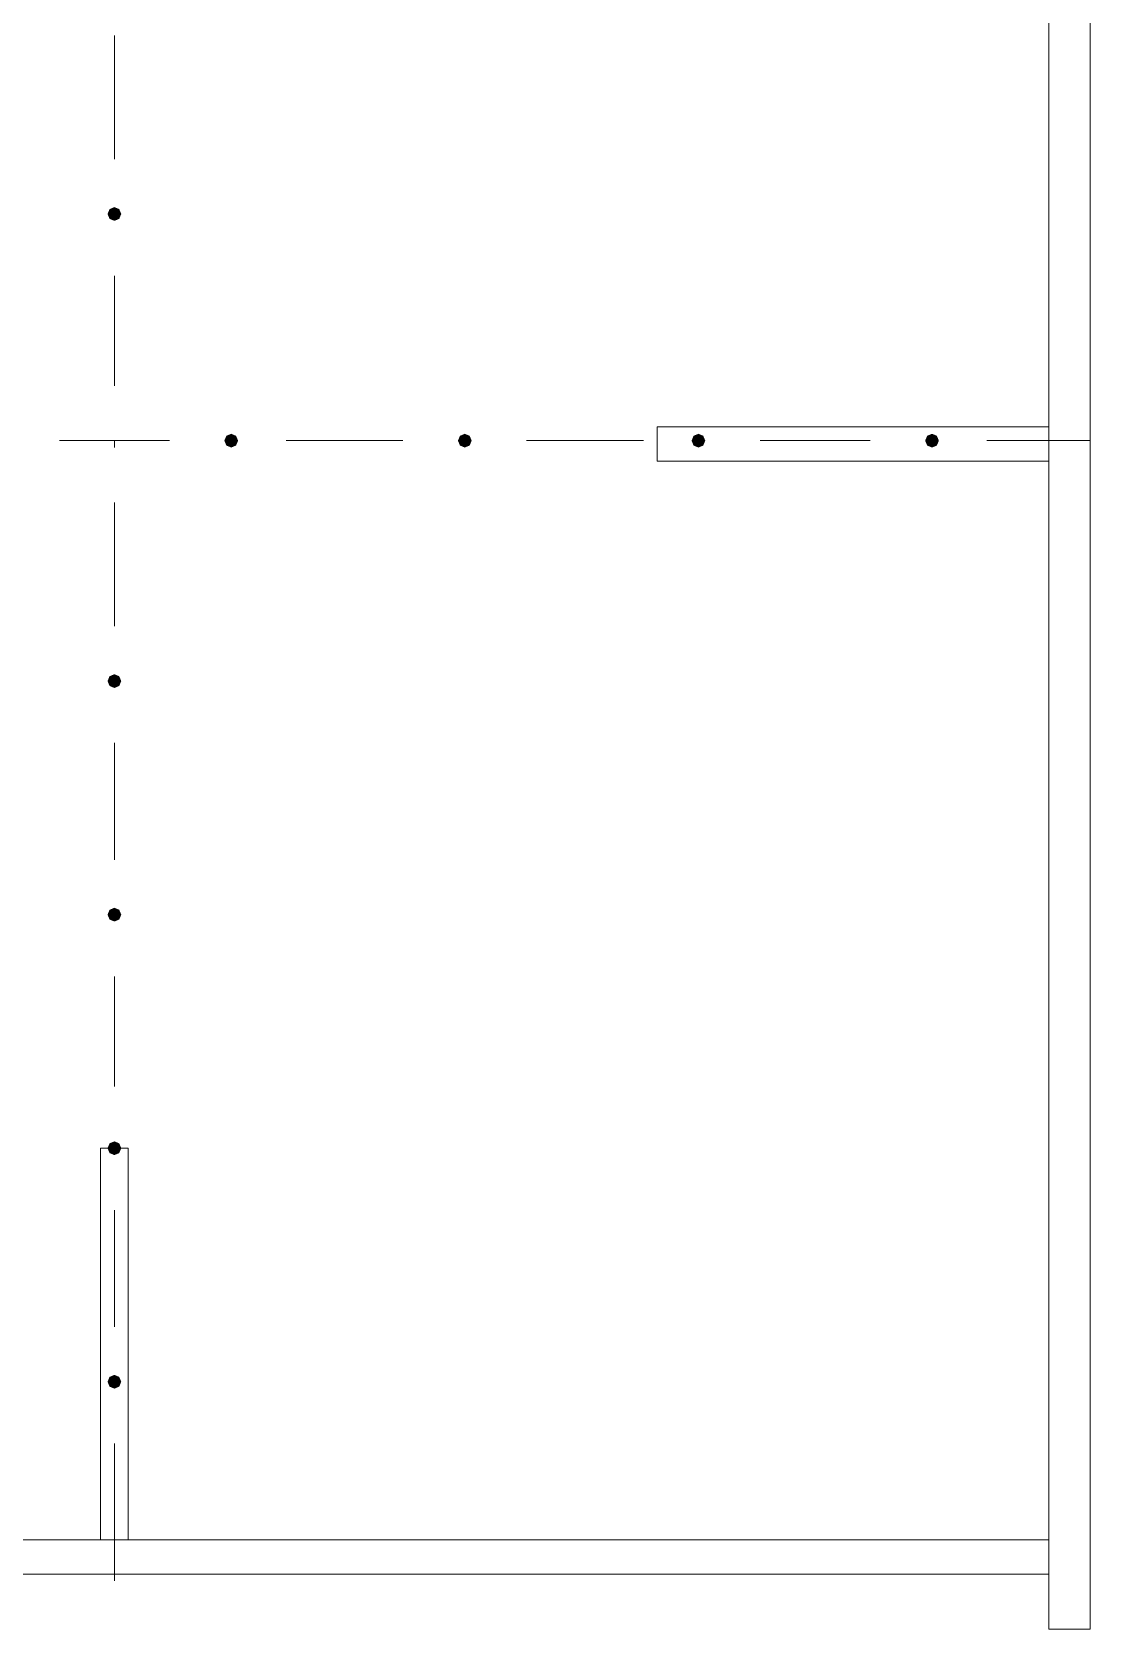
# Model space of a CAD drawing. Header units: millimetres. Extents: x 6 to 291, y 4 to 206.
# Drawn here: x 247.02 to 253.53, y 156.89 to 166.73 of the extents above; entities that cross this region are included whole.
import ezdxf

# ---------------------------------------------------------------- set-up
doc = ezdxf.new("R2010")
doc.units = ezdxf.units.MM
doc.layers.add('C00-00-00', color=7, linetype='Continuous')

msp = doc.modelspace()

# ---------------------------------------------------------------- hatches: boundary and pattern name
at = {"layer": 'C00-00-00'}
h = msp.add_hatch(color=256, dxfattribs=at)
h.dxf.hatch_style = 2
h.paths.add_polyline_path([(247.523005, 165.650337), (247.493107, 165.637901), (247.480672, 165.608004), (247.493107, 165.578106), (247.523005, 165.56567), (247.552903, 165.578106), (247.565339, 165.608004), (247.552903, 165.637901)])
h = msp.add_hatch(color=256, dxfattribs=at)
h.dxf.hatch_style = 2
h.paths.add_polyline_path([(248.242664, 164.253337), (248.212766, 164.240902), (248.200331, 164.211004), (248.212766, 164.181106), (248.242664, 164.16867), (248.272562, 164.181106), (248.284997, 164.211004), (248.272562, 164.240902)])
h = msp.add_hatch(color=256, dxfattribs=at)
h.dxf.hatch_style = 2
h.paths.add_polyline_path([(249.681998, 164.253337), (249.6521, 164.240902), (249.639665, 164.211004), (249.6521, 164.181106), (249.681998, 164.16867), (249.711896, 164.181106), (249.724331, 164.211004), (249.711896, 164.240902)])
h = msp.add_hatch(color=256, dxfattribs=at)
h.dxf.hatch_style = 2
h.paths.add_polyline_path([(251.121332, 164.253337), (251.091434, 164.240902), (251.078999, 164.211004), (251.091434, 164.181106), (251.121332, 164.16867), (251.15123, 164.181106), (251.163665, 164.211004), (251.15123, 164.240902)])
h = msp.add_hatch(color=256, dxfattribs=at)
h.dxf.hatch_style = 2
h.paths.add_polyline_path([(252.560666, 164.253337), (252.530768, 164.240902), (252.518333, 164.211004), (252.530768, 164.181106), (252.560666, 164.16867), (252.590564, 164.181106), (252.602999, 164.211004), (252.590564, 164.240902)])
h = msp.add_hatch(color=256, dxfattribs=at)
h.dxf.hatch_style = 2
h.paths.add_polyline_path([(247.523005, 162.771669), (247.493107, 162.759233), (247.480672, 162.729336), (247.493107, 162.699438), (247.523005, 162.687002), (247.552903, 162.699438), (247.565339, 162.729336), (247.552903, 162.759233)])
h = msp.add_hatch(color=256, dxfattribs=at)
h.dxf.hatch_style = 2
h.paths.add_polyline_path([(247.523005, 161.332335), (247.493107, 161.319899), (247.480672, 161.290001), (247.493107, 161.260103), (247.523005, 161.247668), (247.552903, 161.260103), (247.565339, 161.290001), (247.552903, 161.319899)])
h = msp.add_hatch(color=256, dxfattribs=at)
h.dxf.hatch_style = 2
h.paths.add_polyline_path([(247.523005, 159.893001), (247.493107, 159.880565), (247.480672, 159.850668), (247.493107, 159.82077), (247.523005, 159.808334), (247.552903, 159.82077), (247.565339, 159.850668), (247.552903, 159.880565)])
h = msp.add_hatch(color=256, dxfattribs=at)
h.dxf.hatch_style = 2
h.paths.add_polyline_path([(247.523005, 158.453671), (247.493107, 158.441236), (247.480672, 158.411338), (247.493107, 158.38144), (247.523005, 158.369004), (247.552903, 158.38144), (247.565339, 158.411338), (247.552903, 158.441236)])

# ---------------------------------------------------------------- linework, layer by layer
at = {"layer": 'C00-00-00', "lineweight": 5}
for points in [[(253.280341, 170.815001), (253.280341, 156.887335)], [(253.534331, 170.772667), (253.534331, 156.887335)], [(247.523005, 165.94667), (247.523005, 166.708671)], [(247.523005, 164.54967), (247.523005, 165.227003)], [(247.184331, 164.211004), (247.861663, 164.211004)], [(247.523005, 164.168669), (247.523005, 164.211004)], [(248.581339, 164.211004), (249.300997, 164.211004)], [(250.062999, 164.211004), (250.782674, 164.211004)], [(251.502333, 164.211004), (252.179665, 164.211004)], [(252.89934, 164.211004), (253.534331, 164.211004)], [(247.523005, 163.068002), (247.523005, 163.830003)], [(247.523005, 161.628668), (247.523005, 162.348335)], [(247.523005, 160.231668), (247.523005, 160.909001)], [(247.523005, 158.750004), (247.523005, 159.469671)], [(247.523005, 157.183671), (247.523005, 158.030337)], [(253.280341, 157.437669), (241.765669, 157.437669)], [(253.280341, 157.226001), (241.765669, 157.226001)], [(253.280341, 156.887335), (253.534331, 156.887335)]]:
    msp.add_lwpolyline(points, dxfattribs=at)
for points in [[(253.280341, 164.295668), (250.867326, 164.295668), (250.867326, 164.084001), (253.280341, 164.084001)], [(247.607674, 157.437669), (247.607674, 159.850668), (247.438337, 159.850668), (247.438337, 157.437669)]]:
    msp.add_lwpolyline(points, close=True, dxfattribs=at)

doc.saveas('drawing.dxf')
